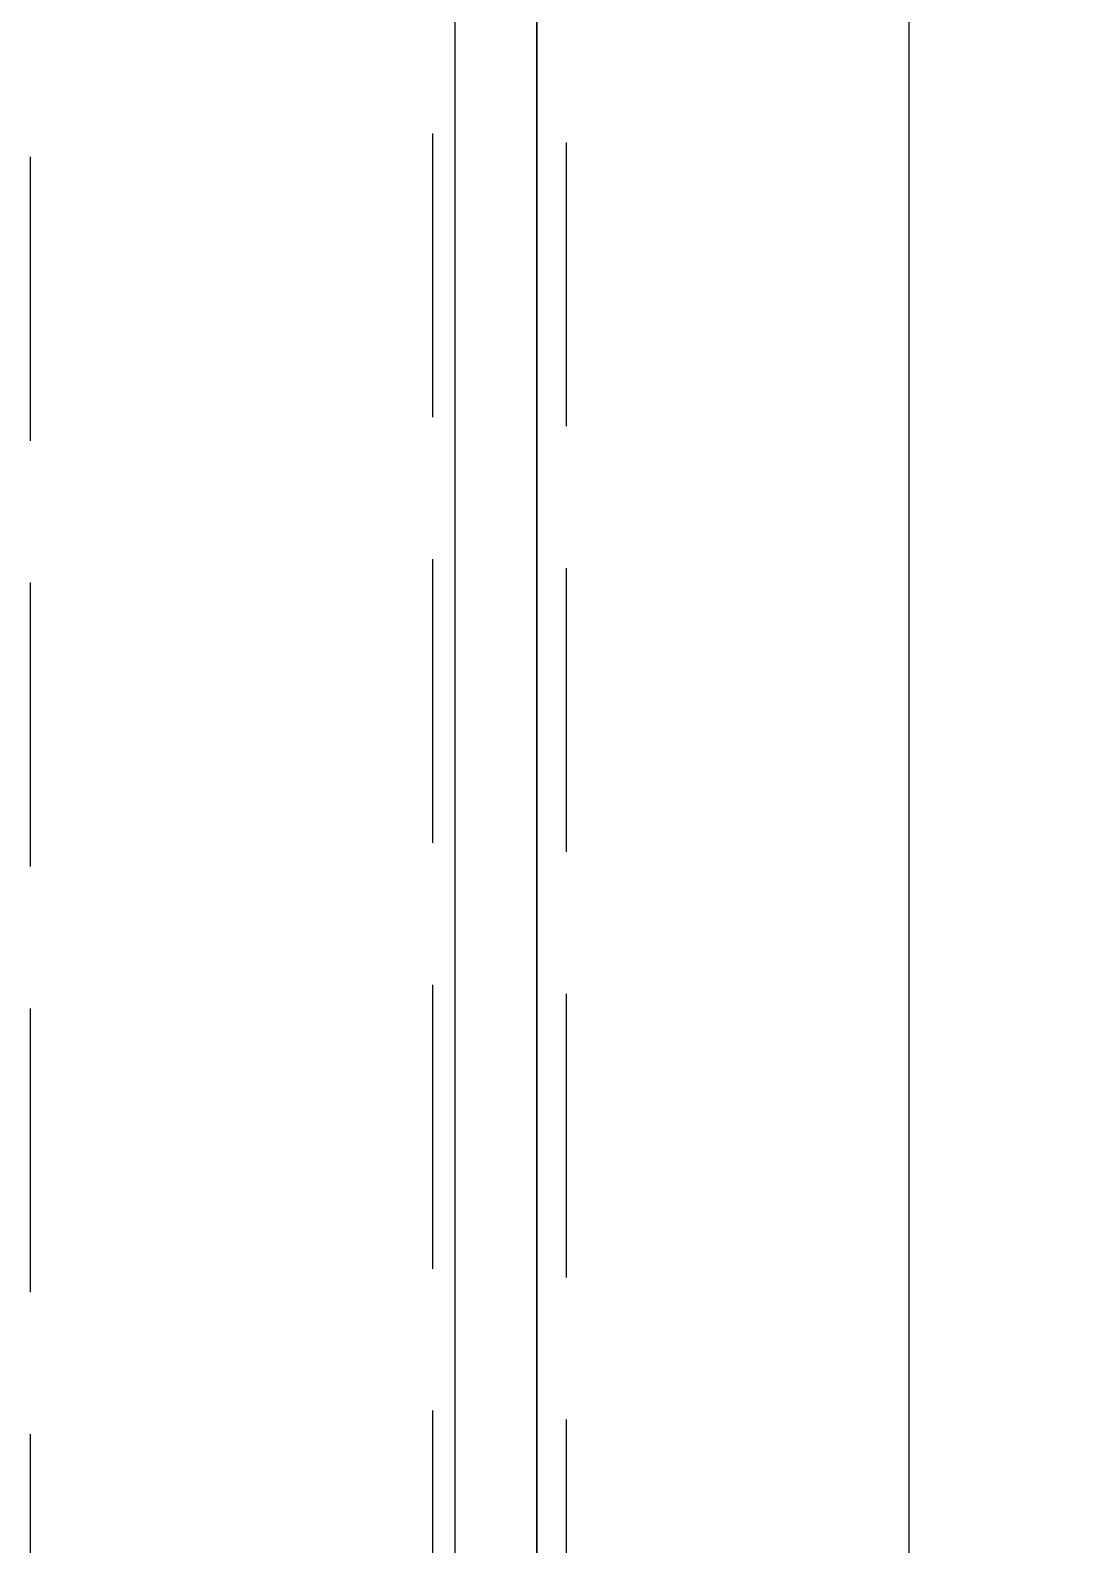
# Model space of a CAD drawing. Header units: millimetres. Extents: x -104279 to -34270, y 22549 to 46153.
# Drawn here: x -103091.6 to -103021.4, y 45070.3 to 45172 of the extents above; entities that cross this region are included whole.
import ezdxf

# ---------------------------------------------------------------- set-up
doc = ezdxf.new("R2010")
doc.units = ezdxf.units.MM
doc.header["$LTSCALE"] = 3
doc.linetypes.add('HIDDEN', pattern=[9.525, 6.35, -3.175])
doc.layers.add('@.VISIBLE', color=7, linetype='Continuous')

msp = doc.modelspace()

# ---------------------------------------------------------------- linework, layer by layer
msp.add_lwpolyline([(-103057.6, 45472.37), (-103057.6, 44943.37), (-103032.6, 44943.37), (-103032.6, 45472.37)], close=True)
at = {"layer": '@.VISIBLE', "linetype": 'HIDDEN'}
for points in [[(-103091.6, 44909.37), (-102694.6, 44909.37), (-102694.6, 45506.37), (-103091.6, 45506.37)], [(-103064.6, 44936.37), (-102721.6, 44936.37), (-102721.6, 45479.37), (-103064.6, 45479.37)]]:
    msp.add_lwpolyline(points, close=True, dxfattribs=at)
at = {"layer": '@.VISIBLE'}
msp.add_lwpolyline([(-103063.1, 44937.87), (-102723.1, 44937.87), (-102723.1, 45477.87), (-103063.1, 45477.87)], close=True, dxfattribs=at)
at = {"layer": '@.VISIBLE', "color": 3}
msp.add_lwpolyline([(-103057.6, 45472.37), (-102728.6, 45472.37), (-102728.6, 44943.37), (-103057.6, 44943.37)], close=True, dxfattribs=at)
at = {"layer": '@.VISIBLE', "color": 3, "linetype": 'HIDDEN'}
msp.add_lwpolyline([(-103055.6, 45470.37), (-102730.6, 45470.37), (-102730.6, 44945.37), (-103055.6, 44945.37)], close=True, dxfattribs=at)

doc.saveas('drawing.dxf')
